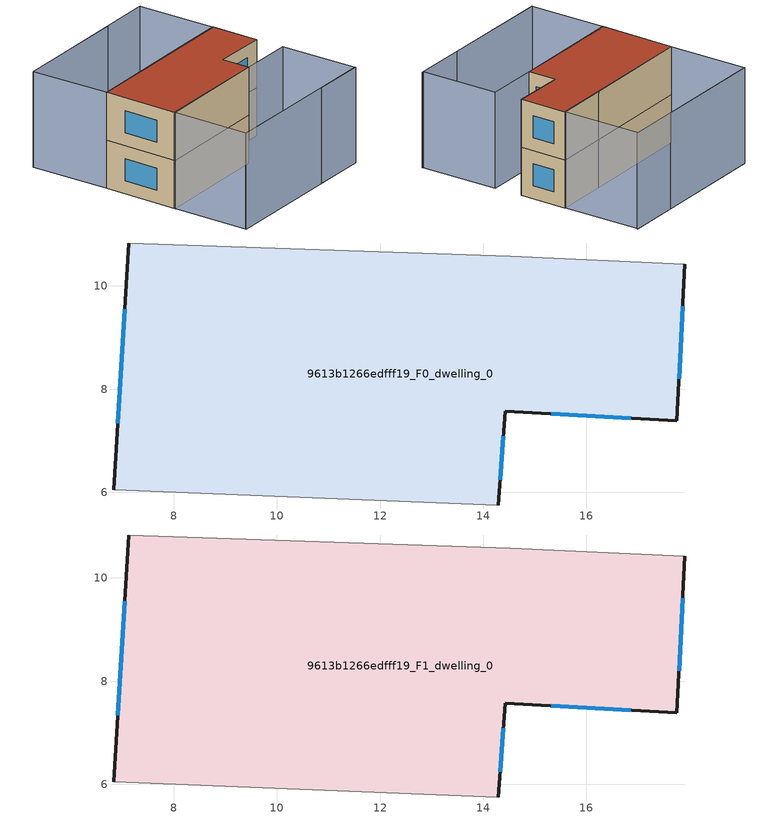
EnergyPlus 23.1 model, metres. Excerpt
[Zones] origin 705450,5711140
9613b1266edfff19_F0_dwelling_0
 floor ground (EU_floor_Construction): 17.91,10.42 17.75,7.39 14.42,7.58 14.29,5.75 6.83,6.05 7.13,10.83 14.53,10.58 z0
 wall outside (EU_wall_Construction): 7.13,10.83 6.83,6.05 / 14.29,5.75 14.42,7.58 17.75,7.39 17.91,10.42 z0:3
 wall adiabatic (EU_wall_Construction): 6.83,6.05 14.29,5.75 / 17.91,10.42 14.53,10.58 7.13,10.83 z0:3
 window (EU_Window_Construction): 7.05,9.54 6.91,7.34 / 17.79,8.21 17.87,9.6 / 15.32,7.52 16.86,7.44 / 14.33,6.25 14.39,7.08 z0.81:2.19
9613b1266edfff19_F1_dwelling_0
 floor to 9613b1266edfff19_F0_dwelling_0 (EU_floor_Construction): 17.91,10.42 17.75,7.39 14.42,7.58 14.29,5.75 6.83,6.05 7.13,10.83 14.52,10.58 z3
 wall outside (EU_wall_Construction): 7.13,10.83 6.83,6.05 / 14.29,5.75 14.42,7.58 17.75,7.39 17.91,10.42 z3:6
 wall adiabatic (EU_wall_Construction): 6.83,6.05 14.29,5.75 / 17.91,10.42 14.53,10.58 7.13,10.83 z3:6
 window (EU_Window_Construction): 7.05,9.54 6.91,7.34 / 17.79,8.21 17.87,9.6 / 15.32,7.52 16.86,7.44 / 14.33,6.25 14.39,7.08 z3.81:5.19
 roof outside (EU_roof_Construction): 17.75,7.39 17.91,10.42 14.53,10.58 7.13,10.83 6.83,6.05 14.29,5.75 14.42,7.58 z6
shading: 6.58,1.18 17.54,0.61 / 18.17,15.41 7.37,15.87 / 6.84,6.11 17.7,5.59 / 17.7,5.59 17.46,0.63 / 17.46,0.63 6.6,1.15 / 6.6,1.15 6.84,6.11 / 7.35,15.88 18.11,15.41 / 18.11,15.41 17.89,10.37 / 17.89,10.37 7.13,10.83 / 7.13,10.83 7.35,15.88 z0:6
[Building]
EU S2 Campaign: North Axis=0; Terrain=City; Solar Distribution=FullExterior
[Site:Location]
London: Latitude=51.5; Longitude=-0.5; Time Zone=0; Elevation=25
[SizingPeriod:WeatherFileDays]
AnnualSizingPeriod: Begin Month=1; Begin Day of Month=1; End Month=12; End Day of Month=31; Day of Week for Start Day=Monday; Use Weather File Daylight Saving Period=No; Use Weather File Rain and Snow Indicators=No
[MATERIAL]
EU_InternalMass_Material: Roughness=MediumRough; Thickness=0.1; Conductivity=1; Density=1800; Specific Heat=900; Thermal Absorptance=0.9; Solar Absorptance=0.7; Visible Absorptance=0.7
[MATERIAL:NOMASS] Roughness=MediumRough; Thermal Absorptance=0.9; Solar Absorptance=0.7; Visible Absorptance=0.7
Name | Thermal Resistance
EU_wall_NoMass | 0.555556
EU_roof_NoMass | 0.510204
EU_floor_NoMass | 1.68919
[WINDOWMATERIAL:SIMPLEGLAZINGSYSTEM]
EU_Window_SimpleGlazing: UFactor=3.96; Solar Heat Gain Coefficient=0.85; Visible Transmittance=0.85
[CONSTRUCTION]
EU_wall_Construction: EU_wall_NoMass
EU_roof_Construction: EU_roof_NoMass
EU_floor_Construction: EU_floor_NoMass
EU_Window_Construction: EU_Window_SimpleGlazing
EU_InternalMass_Construction: EU_InternalMass_Material
[ZONE] Type=1; Multiplier=1; Ceiling Height=autocalculate; Floor Area=autocalculate; Part of Total Floor Area=Yes
Name | Volume
9613b1266edfff19_F0_dwelling_0 | 137.908
9613b1266edfff19_F1_dwelling_0 | 137.907
[INTERNALMASS] Construction=EU_InternalMass_Construction; Surface Area=45.9693
Name | Zone or ZoneList
9613b1266edfff19_F0_dwelling_0_EU_InternalMass | 9613b1266edfff19_F0_dwelling_0
9613b1266edfff19_F1_dwelling_0_EU_InternalMass | 9613b1266edfff19_F1_dwelling_0
[OTHEREQUIPMENT] Fuel Type=Electricity; Design Level Calculation Method=Watts/Area; Power per Zone Floor Area=1; Fraction Latent=0; Fraction Radiant=0; Fraction Lost=0; Carbon Dioxide Generation Rate=0; EndUse Subcategory=EU_Step8_InternalGains
Name | Zone or ZoneList or Space or SpaceList | Schedule
EU_Step8_InternalGain_9613b1266edfff19_F0_dwelling_0_f000 | 9613b1266edfff19_F0_dwelling_0 | EU_Step8_GainSchedule_9613b1266edfff19_F0_dwelling_0_f000
EU_Step8_InternalGain_9613b1266edfff19_F1_dwelling_0_f000 | 9613b1266edfff19_F1_dwelling_0 | EU_Step8_GainSchedule_9613b1266edfff19_F1_dwelling_0_f000
[ZONEVENTILATION:DESIGNFLOWRATE] Schedule=EU_AlwaysOn; Design Flow Rate Calculation Method=AirChanges/Hour; Air Changes per Hour=0.48; Ventilation Type=Natural; Fan Pressure Rise=0; Fan Total Efficiency=1; Constant Term Coefficient=1; Temperature Term Coefficient=0; Velocity Term Coefficient=0; Velocity Squared Term Coefficient=0; Minimum Indoor Temperature=-100; Maximum Indoor Temperature=100; Delta Temperature=-100; Minimum Outdoor Temperature=-100; Maximum Outdoor Temperature=100; Maximum Wind Speed=40
Name | Zone or ZoneList or Space or SpaceList
EU_ConstantAir_9613b1266edfff19_F0_dwelling_0 | 9613b1266edfff19_F0_dwelling_0
EU_ConstantAir_9613b1266edfff19_F1_dwelling_0 | 9613b1266edfff19_F1_dwelling_0
[HVACTEMPLATE:THERMOSTAT] Constant Heating Setpoint=20; Constant Cooling Setpoint=50
EU_HeatOnly_9613b1266edfff19_F0_dwelling_0; EU_HeatOnly_9613b1266edfff19_F1_dwelling_0
[HVACTEMPLATE:ZONE:IDEALLOADSAIRSYSTEM] System Availability Schedule=EU_AlwaysOn; Maximum Heating Supply Air Temperature=50; Minimum Cooling Supply Air Temperature=13; Maximum Heating Supply Air Humidity Ratio=0.0156; Minimum Cooling Supply Air Humidity Ratio=0.0077; Heating Limit=NoLimit; Cooling Limit=NoLimit; Heating Availability Schedule=EU_AlwaysOn; Cooling Availability Schedule=EU_CoolingOff; Dehumidification Control Type=ConstantSensibleHeatRatio; Cooling Sensible Heat Ratio=0.7; Dehumidification Setpoint=60; Humidification Control Type=None; Humidification Setpoint=30; Outdoor Air Method=None; Outdoor Air Flow Rate per Person=0.00944; Outdoor Air Flow Rate per Zone Floor Area=0; Outdoor Air Flow Rate per Zone=0; Demand Controlled Ventilation Type=None; Outdoor Air Economizer Type=NoEconomizer; Heat Recovery Type=None; Sensible Heat Recovery Effectiveness=0.7; Latent Heat Recovery Effectiveness=0.65
Name | Template Thermostat
9613b1266edfff19_F0_dwelling_0 | EU_HeatOnly_9613b1266edfff19_F0_dwelling_0
9613b1266edfff19_F1_dwelling_0 | EU_HeatOnly_9613b1266edfff19_F1_dwelling_0
[SIZING:ZONE] Zone Cooling Design Supply Air Temperature Input Method=SupplyAirTemperature; Zone Cooling Design Supply Air Temperature=13; Zone Heating Design Supply Air Temperature Input Method=SupplyAirTemperature; Zone Heating Design Supply Air Temperature=50; Zone Cooling Design Supply Air Humidity Ratio=0.008; Zone Heating Design Supply Air Humidity Ratio=0.008; Cooling Design Air Flow Method=DesignDay; Cooling Design Air Flow Rate=0; Cooling Minimum Air Flow per Zone Floor Area=0.000762; Cooling Minimum Air Flow=0; Cooling Minimum Air Flow Fraction=0.2; Heating Design Air Flow Method=DesignDay; Heating Design Air Flow Rate=0; Heating Maximum Air Flow per Zone Floor Area=0.002032; Heating Maximum Air Flow=0.141576; Heating Maximum Air Flow Fraction=0.3; Account for Dedicated Outdoor Air System=No; Dedicated Outdoor Air System Control Strategy=NeutralSupplyAir; Dedicated Outdoor Air Low Setpoint Temperature for Design=autosize; Dedicated Outdoor Air High Setpoint Temperature for Design=autosize; Zone Load Sizing Method=Sensible Load Only No Latent Load; Zone Latent Cooling Design Supply Air Humidity Ratio Input Method=HumidityRatioDifference; Zone Cooling Design Supply Air Humidity Ratio Difference=0.005; Zone Latent Heating Design Supply Air Humidity Ratio Input Method=HumidityRatioDifference; Zone Humidification Design Supply Air Humidity Ratio Difference=0.005
9613b1266edfff19_F0_dwelling_0; 9613b1266edfff19_F1_dwelling_0
[SCHEDULE:CONSTANT]
Name | Hourly Value
EU_AlwaysOn | 1
EU_CoolingOff | 0
[SCHEDULE:FILE] Column Number=1; Rows to Skip at Top=0; Number of Hours of Data=8760; Column Separator=Comma; Interpolate to Timestep=No; Minutes per Item=60; Adjust Schedule for Daylight Savings=Yes
Name | File
EU_Step8_GainSchedule_9613b1266edfff19_F0_dwelling_0_f000 | ../../schedules/9613b1266edfff19/9613b1266edfff19_F0_dwelling_0_f000_gain.csv
EU_Step8_GainSchedule_9613b1266edfff19_F1_dwelling_0_f000 | ../../schedules/9613b1266edfff19/9613b1266edfff19_F1_dwelling_0_f000_gain.csv
